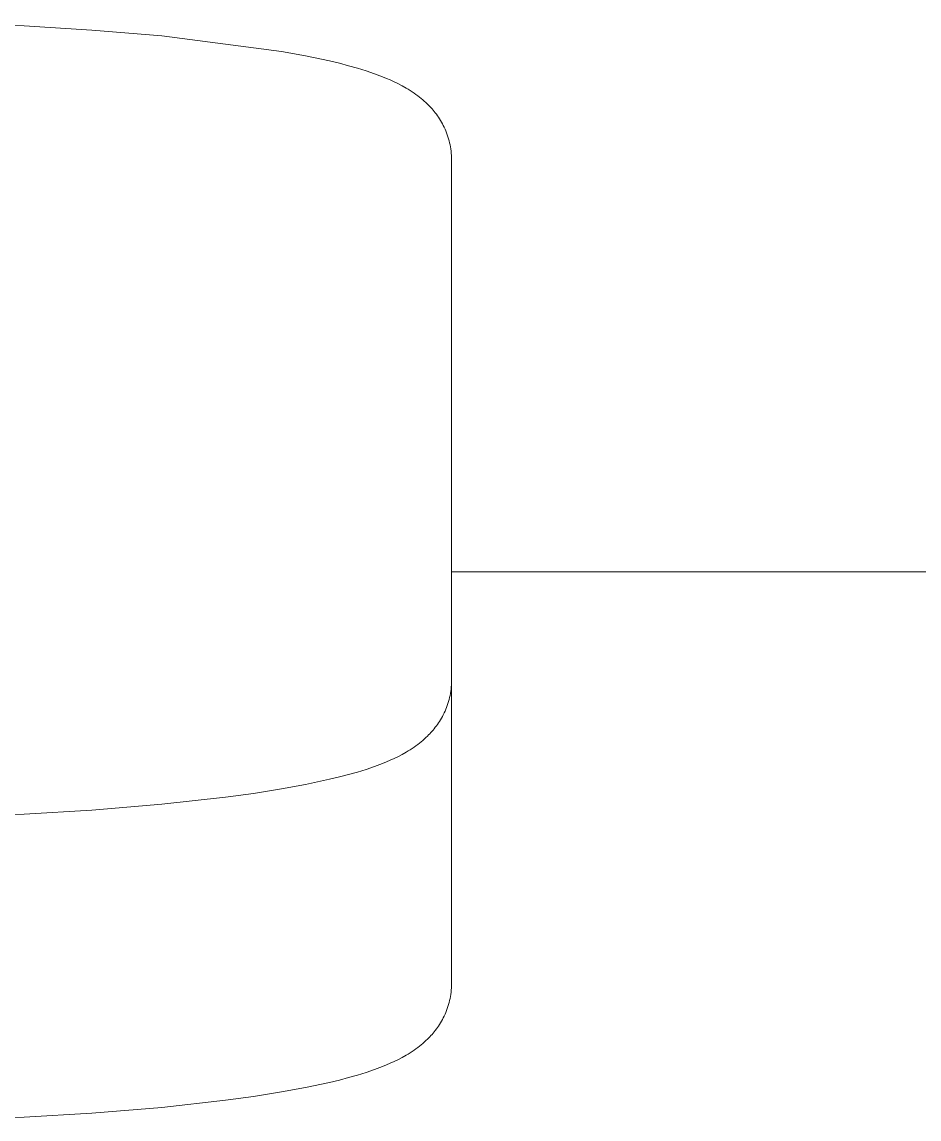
# Model space of a CAD drawing. Header units: millimetres. Extents: x -75 to 3710, y -20 to 2482.
# Drawn here: x 324.42 to 352.25, y 2299.62 to 2333.67 of the extents above; entities that cross this region are included whole.
import ezdxf

# ---------------------------------------------------------------- set-up
doc = ezdxf.new("R2010")
doc.units = ezdxf.units.MM
doc.layers.add('ZANO_R', color=7, linetype='Continuous', lineweight=0)

msp = doc.modelspace()

# ---------------------------------------------------------------- linework, layer by layer
at = {"layer": 'ZANO_R'}
for p, q in [((321.123, 2333.667), (324.494, 2333.542)), ((324.494, 2333.542), (326.587, 2333.415)), ((326.587, 2333.415), (328.762, 2333.233)), ((328.762, 2333.233), (332.475, 2332.755)), ((332.475, 2332.755), (333.223, 2332.617)), ((333.223, 2332.617), (333.966, 2332.458)), ((333.966, 2332.458), (334.268, 2332.384)), ((334.268, 2332.384), (334.557, 2332.309)), ((334.557, 2332.309), (334.833, 2332.23)), ((334.833, 2332.23), (335.098, 2332.148)), ((335.098, 2332.148), (335.356, 2332.06)), ((335.356, 2332.06), (335.605, 2331.967)), ((335.605, 2331.967), (335.727, 2331.917)), ((335.727, 2331.917), (335.846, 2331.866)), ((335.846, 2331.866), (335.964, 2331.812)), ((335.964, 2331.812), (336.08, 2331.756)), ((336.08, 2331.756), (336.222, 2331.682)), ((336.222, 2331.682), (336.339, 2331.615)), ((336.339, 2331.615), (336.403, 2331.577)), ((336.403, 2331.577), (336.466, 2331.538)), ((336.466, 2331.538), (336.528, 2331.498)), ((336.528, 2331.498), (336.59, 2331.456)), ((336.59, 2331.456), (336.644, 2331.417)), ((336.644, 2331.417), (336.698, 2331.378)), ((336.698, 2331.378), (336.751, 2331.337)), ((336.751, 2331.337), (336.803, 2331.295)), ((336.803, 2331.295), (336.854, 2331.253)), ((336.854, 2331.253), (336.904, 2331.209)), ((336.904, 2331.209), (336.953, 2331.164)), ((336.953, 2331.164), (337.001, 2331.117)), ((337.001, 2331.117), (337.072, 2331.045)), ((337.072, 2331.045), (337.108, 2331.007)), ((337.108, 2331.007), (337.143, 2330.968)), ((337.143, 2330.968), (337.177, 2330.928)), ((337.177, 2330.928), (337.212, 2330.886)), ((337.212, 2330.886), (337.245, 2330.844)), ((337.245, 2330.844), (337.278, 2330.8)), ((337.278, 2330.8), (337.311, 2330.755)), ((337.311, 2330.755), (337.343, 2330.708)), ((337.343, 2330.708), (337.374, 2330.66)), ((337.374, 2330.66), (337.405, 2330.611)), ((337.405, 2330.611), (337.435, 2330.56)), ((337.435, 2330.56), (337.464, 2330.508)), ((337.464, 2330.508), (337.493, 2330.454)), ((337.493, 2330.454), (337.52, 2330.399)), ((337.52, 2330.399), (337.546, 2330.342)), ((337.546, 2330.342), (337.571, 2330.284)), ((337.571, 2330.284), (337.595, 2330.225)), ((337.595, 2330.225), (337.617, 2330.166)), ((337.617, 2330.166), (337.638, 2330.106)), ((337.638, 2330.106), (337.657, 2330.044)), ((337.657, 2330.044), (337.674, 2329.982)), ((337.674, 2329.982), (337.69, 2329.919)), ((337.69, 2329.919), (337.704, 2329.856)), ((337.704, 2329.856), (337.716, 2329.791)), ((337.716, 2329.791), (337.727, 2329.726)), ((337.727, 2329.726), (337.735, 2329.661)), ((337.735, 2329.661), (337.742, 2329.594)), ((337.742, 2329.594), (337.747, 2329.527)), ((337.747, 2329.527), (337.75, 2329.459)), ((337.75, 2329.459), (337.751, 2329.391)), ((337.751, 2329.391), (337.751, 2314.515)), ((377.778, 2316.602), (337.751, 2316.602)), ((337.751, 2314.515), (337.751, 2314.512)), ((337.751, 2314.512), (337.751, 2313.228)), ((337.747, 2313.091), (337.742, 2313.024)), ((337.75, 2313.159), (337.747, 2313.091)), ((337.751, 2313.227), (337.75, 2313.159)), ((337.751, 2313.228), (337.751, 2305.109)), ((337.69, 2312.699), (337.674, 2312.636)), ((337.704, 2312.763), (337.69, 2312.699)), ((337.716, 2312.827), (337.704, 2312.763)), ((337.727, 2312.892), (337.716, 2312.827)), ((337.735, 2312.958), (337.727, 2312.892)), ((337.742, 2313.024), (337.735, 2312.958)), ((337.595, 2312.393), (337.571, 2312.334)), ((337.617, 2312.453), (337.595, 2312.393)), ((337.638, 2312.513), (337.617, 2312.453)), ((337.657, 2312.574), (337.638, 2312.513)), ((337.674, 2312.636), (337.657, 2312.574)), ((337.435, 2312.058), (337.405, 2312.008)), ((337.464, 2312.111), (337.435, 2312.058)), ((337.493, 2312.164), (337.464, 2312.111)), ((337.52, 2312.22), (337.493, 2312.164)), ((337.546, 2312.277), (337.52, 2312.22)), ((337.571, 2312.334), (337.546, 2312.277)), ((337.177, 2311.691), (337.143, 2311.651)), ((337.212, 2311.732), (337.177, 2311.691)), ((337.245, 2311.775), (337.212, 2311.732)), ((337.278, 2311.819), (337.245, 2311.775)), ((337.311, 2311.864), (337.278, 2311.819)), ((337.343, 2311.91), (337.311, 2311.864)), ((337.374, 2311.958), (337.343, 2311.91)), ((337.405, 2312.008), (337.374, 2311.958)), ((336.859, 2311.37), (336.807, 2311.326)), ((336.91, 2311.415), (336.859, 2311.37)), ((336.956, 2311.458), (336.91, 2311.415)), ((337.001, 2311.501), (336.956, 2311.458)), ((337.037, 2311.537), (337.001, 2311.501)), ((337.072, 2311.574), (337.037, 2311.537)), ((337.108, 2311.612), (337.072, 2311.574)), ((337.143, 2311.651), (337.108, 2311.612)), ((336.34, 2311.004), (336.212, 2310.931)), ((336.404, 2311.042), (336.34, 2311.004)), ((336.467, 2311.081), (336.404, 2311.042)), ((336.529, 2311.121), (336.467, 2311.081)), ((336.59, 2311.162), (336.529, 2311.121)), ((336.645, 2311.202), (336.59, 2311.162)), ((336.7, 2311.242), (336.645, 2311.202)), ((336.754, 2311.284), (336.7, 2311.242)), ((336.807, 2311.326), (336.754, 2311.284)), ((335.727, 2310.701), (335.605, 2310.652)), ((335.846, 2310.753), (335.727, 2310.701)), ((335.964, 2310.807), (335.846, 2310.753)), ((336.08, 2310.863), (335.964, 2310.807)), ((336.212, 2310.931), (336.08, 2310.863)), ((334.833, 2310.388), (334.557, 2310.31)), ((335.098, 2310.471), (334.833, 2310.388)), ((335.356, 2310.558), (335.098, 2310.471)), ((335.605, 2310.652), (335.356, 2310.558)), ((333.223, 2310.001), (332.475, 2309.864)), ((333.966, 2310.161), (333.223, 2310.001)), ((334.268, 2310.234), (333.966, 2310.161)), ((334.557, 2310.31), (334.268, 2310.234)), ((331.606, 2309.726), (330.734, 2309.606)), ((332.475, 2309.864), (331.606, 2309.726)), ((328.762, 2309.385), (326.587, 2309.204)), ((330.734, 2309.606), (328.762, 2309.385)), ((324.494, 2309.077), (323.333, 2309.023)), ((326.587, 2309.204), (324.494, 2309.077)), ((337.751, 2305.109), (337.751, 2305.106)), ((337.751, 2305.106), (337.751, 2303.822)), ((337.735, 2303.552), (337.727, 2303.486)), ((337.742, 2303.618), (337.735, 2303.552)), ((337.747, 2303.685), (337.742, 2303.618)), ((337.75, 2303.753), (337.747, 2303.685)), ((337.751, 2303.821), (337.75, 2303.753)), ((337.657, 2303.168), (337.638, 2303.107)), ((337.674, 2303.23), (337.657, 2303.168)), ((337.69, 2303.293), (337.674, 2303.23)), ((337.704, 2303.357), (337.69, 2303.293)), ((337.716, 2303.421), (337.704, 2303.357)), ((337.727, 2303.486), (337.716, 2303.421)), ((337.546, 2302.87), (337.52, 2302.814)), ((337.571, 2302.928), (337.546, 2302.87)), ((337.595, 2302.987), (337.571, 2302.928)), ((337.617, 2303.047), (337.595, 2302.987)), ((337.638, 2303.107), (337.617, 2303.047)), ((337.343, 2302.504), (337.311, 2302.458)), ((337.374, 2302.552), (337.343, 2302.504)), ((337.405, 2302.601), (337.374, 2302.552)), ((337.435, 2302.652), (337.405, 2302.601)), ((337.464, 2302.704), (337.435, 2302.652)), ((337.493, 2302.758), (337.464, 2302.704)), ((337.52, 2302.814), (337.493, 2302.758)), ((337.072, 2302.168), (337.037, 2302.131)), ((337.108, 2302.206), (337.072, 2302.168)), ((337.143, 2302.245), (337.108, 2302.206)), ((337.177, 2302.285), (337.143, 2302.245)), ((337.212, 2302.326), (337.177, 2302.285)), ((337.245, 2302.369), (337.212, 2302.326)), ((337.278, 2302.413), (337.245, 2302.369)), ((337.311, 2302.458), (337.278, 2302.413)), ((336.7, 2301.836), (336.645, 2301.796)), ((336.754, 2301.878), (336.7, 2301.836)), ((336.807, 2301.92), (336.754, 2301.878)), ((336.859, 2301.964), (336.807, 2301.92)), ((336.91, 2302.009), (336.859, 2301.964)), ((336.956, 2302.052), (336.91, 2302.009)), ((337.001, 2302.095), (336.956, 2302.052)), ((337.037, 2302.131), (337.001, 2302.095)), ((336.212, 2301.525), (336.08, 2301.457)), ((336.34, 2301.598), (336.212, 2301.525)), ((336.404, 2301.636), (336.34, 2301.598)), ((336.467, 2301.675), (336.404, 2301.636)), ((336.529, 2301.715), (336.467, 2301.675)), ((336.59, 2301.756), (336.529, 2301.715)), ((336.645, 2301.796), (336.59, 2301.756)), ((335.356, 2301.152), (335.098, 2301.065)), ((335.605, 2301.245), (335.356, 2301.152)), ((335.727, 2301.295), (335.605, 2301.245)), ((335.846, 2301.347), (335.727, 2301.295)), ((335.964, 2301.4), (335.846, 2301.347)), ((336.08, 2301.457), (335.964, 2301.4)), ((334.268, 2300.828), (333.966, 2300.755)), ((334.557, 2300.904), (334.268, 2300.828)), ((334.833, 2300.982), (334.557, 2300.904)), ((335.098, 2301.065), (334.833, 2300.982)), ((332.475, 2300.458), (331.606, 2300.32)), ((333.223, 2300.595), (332.475, 2300.458)), ((333.966, 2300.755), (333.223, 2300.595)), ((330.734, 2300.2), (328.762, 2299.979)), ((331.606, 2300.32), (330.734, 2300.2)), ((326.587, 2299.798), (324.494, 2299.671)), ((328.762, 2299.979), (326.587, 2299.798)), ((324.494, 2299.671), (323.333, 2299.617))]:
    msp.add_line(p, q, dxfattribs=at)

doc.saveas('drawing.dxf')
